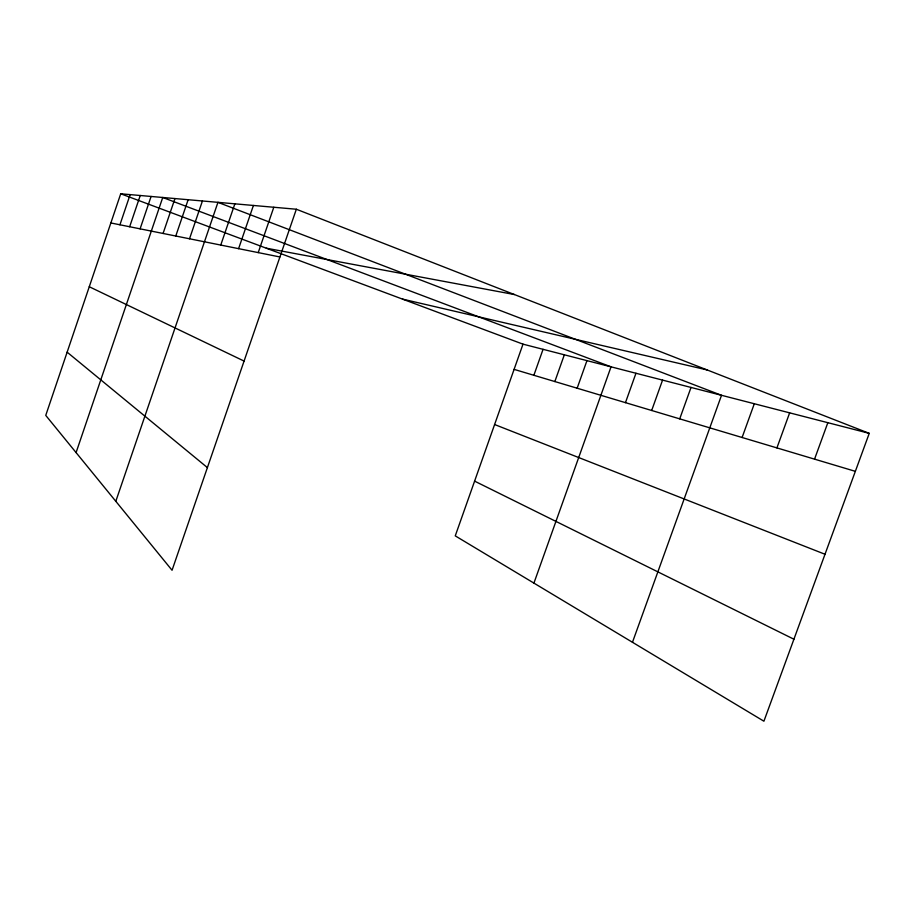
<?xml version="1.0" encoding="UTF-8"?>
<svg xmlns="http://www.w3.org/2000/svg" width="915" height="915" viewBox="0 0 915 915"><rect width="100%" height="100%" fill="white"/><g stroke="black" fill="none" stroke-linecap="round" stroke-linejoin="round"><path stroke-width="1.37" d="M296.346 209.238L120.723 193.786L45.75 415.399L172.054 570.262L296.346 209.238L869.25 433.355L763.911 721.214L455.258 535.87L523.003 344.154L869.25 433.355M119.934 224.793L130.147 194.609M129.656 226.748L140.247 195.501M140.098 228.853L151.089 196.451M76.082 452.593L162.744 197.48L611.037 366.835L533.925 583.107M163.076 233.474L174.959 198.555M175.772 236.024L188.135 199.722M189.519 238.792L202.421 200.968M115.805 501.306L217.942 202.341L721.523 395.303L632.471 642.284M220.755 245.071L234.869 203.828M238.598 248.663L253.409 205.463M258.224 252.609L273.802 207.259M533.868 375.287L543.053 349.324M554.845 381.555L564.338 354.803M577.148 388.223L586.95 360.636M625.46 402.657L635.959 373.263M651.674 410.492L662.563 380.114M679.719 418.864L691.019 387.445M742.099 437.507L754.303 403.744M776.915 447.904L789.645 412.848M814.544 459.147L827.835 422.696M266.299 248.194L514.424 294.55M110.852 222.963L279.91 256.966M402.474 299.102L707.112 369.935M514.093 369.374L855.353 471.339M120.723 193.786L523.003 344.154M494.603 424.526L825.01 554.261M89.27 286.738L244.065 361.082M474.599 481.13L793.923 639.219M67.138 352.172L207.396 467.599"/></g></svg>
